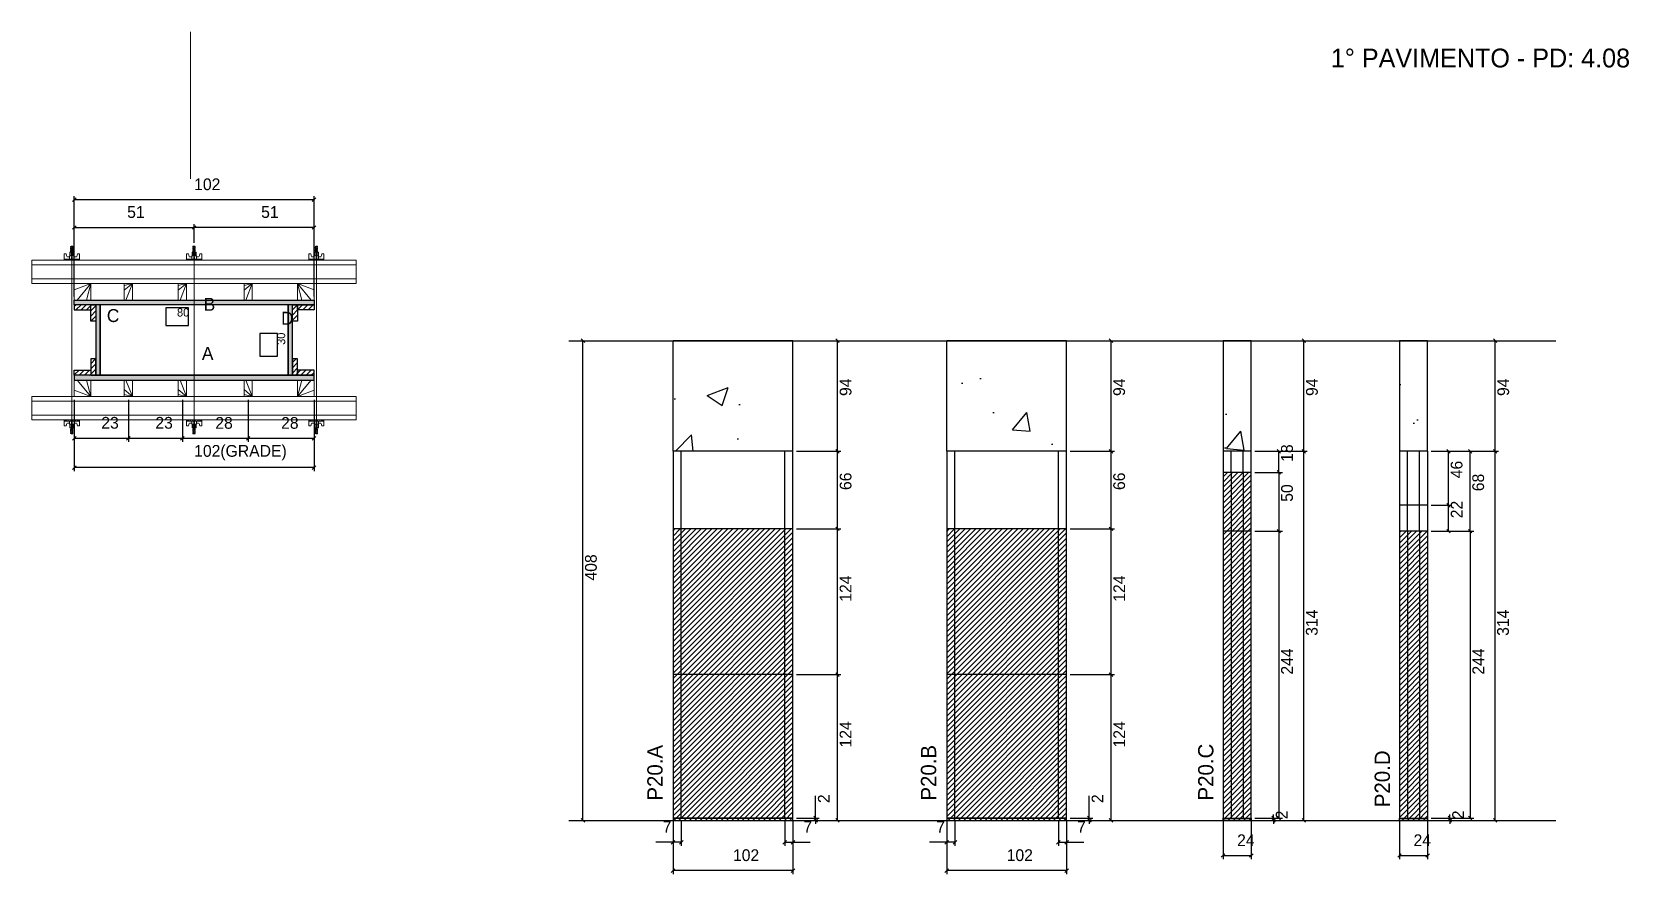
# Model space of a CAD drawing. Header units: metres. Extents: x 7871 to 9230, y 9763 to 10479.
import ezdxf

# ---------------------------------------------------------------- set-up
doc = ezdxf.new("R2010")
doc.units = ezdxf.units.M
for name, color, linetype in [('CHAPA', 7, 'Continuous'), ('COTA', 7, 'Continuous'), ('Hachura', 7, 'Continuous'), ('Madeira', 7, 'Continuous'), ('NOMENCLATURA', 7, 'Continuous'), ('Nível', 7, 'Continuous'), ('Painéis', 7, 'Continuous'), ('Perfil Metálico', 7, 'Continuous'), ('SARR_2.2x7', 7, 'Continuous'), ('SARRAFO', 7, 'Continuous'), ('Texto Seção', 7, 'Continuous'), ('TEXTO_GERAL', 7, 'Continuous')]:
    doc.layers.add(name, color=color, linetype=linetype)

msp = doc.modelspace()

# ---------------------------------------------------------------- hatches: boundary and pattern name
at = {"layer": 'COTA'}
h = msp.add_hatch(dxfattribs=at)
h.set_pattern_fill('AR-CONC')
h.paths.add_polyline_path([(8416.2, 10122.7), (8518.2, 10122.7), (8518.2, 10216.7), (8416.2, 10216.7), (8416.2, 10122.7)])
h = msp.add_hatch(dxfattribs=at)
h.set_pattern_fill('AR-CONC')
h.paths.add_polyline_path([(8649.1, 10122.7), (8751.1, 10122.7), (8751.1, 10216.7), (8649.1, 10216.7), (8649.1, 10122.7)])
h = msp.add_hatch(dxfattribs=at)
h.set_pattern_fill('AR-CONC')
h.paths.add_polyline_path([(8884.2, 10122.7), (8908.2, 10122.7), (8908.2, 10216.7), (8884.2, 10216.7), (8884.2, 10122.7)])
h = msp.add_hatch(dxfattribs=at)
h.set_pattern_fill('AR-CONC')
h.paths.add_polyline_path([(9034.3, 10122.7), (9058.3, 10122.7), (9058.3, 10216.7), (9034.3, 10216.7), (9034.3, 10122.7)])
at = {"layer": 'Hachura'}
h = msp.add_hatch(color=7, dxfattribs=at)
h.dxf.hatch_style = 1
h.paths.add_polyline_path([(7906.7, 10247.3), (7906.7, 10251.3), (8110.7, 10251.3), (8110.7, 10247.3), (7906.7, 10247.3)])
h = msp.add_hatch(color=7, dxfattribs=at)
h.dxf.hatch_style = 1
h.paths.add_polyline_path([(7906.7, 10247.3), (7906.7, 10251.3), (8110.7, 10251.3), (8110.7, 10247.3), (7906.7, 10247.3)])
h = msp.add_hatch(dxfattribs=at)
h.set_pattern_fill('ANSI31')
h.paths.add_polyline_path([(7920.7, 10247.3), (7920.7, 10242.9), (7906.7, 10242.9), (7906.7, 10247.3), (7920.7, 10247.3)])
h = msp.add_hatch(dxfattribs=at)
h.set_pattern_fill('ANSI31')
h.paths.add_polyline_path([(7925.1, 10247.3), (7920.7, 10247.3), (7920.7, 10233.3), (7925.1, 10233.3), (7925.1, 10247.3)])
h = msp.add_hatch(color=7, dxfattribs=at)
h.dxf.hatch_style = 1
h.paths.add_polyline_path([(7928.7, 10247.3), (7925.1, 10247.3), (7925.1, 10187.3), (7928.7, 10187.3), (7928.7, 10247.3)])
h = msp.add_hatch(color=7, dxfattribs=at)
h.dxf.hatch_style = 1
h.paths.add_polyline_path([(7928.7, 10247.3), (7925.1, 10247.3), (7925.1, 10187.3), (7928.7, 10187.3), (7928.7, 10247.3)])
h = msp.add_hatch(color=7, dxfattribs=at)
h.dxf.hatch_style = 1
h.paths.add_polyline_path([(8092.3, 10247.3), (8088.7, 10247.3), (8088.7, 10187.3), (8092.3, 10187.3), (8092.3, 10247.3)])
h = msp.add_hatch(color=7, dxfattribs=at)
h.dxf.hatch_style = 1
h.paths.add_polyline_path([(8092.3, 10247.3), (8088.7, 10247.3), (8088.7, 10187.3), (8092.3, 10187.3), (8092.3, 10247.3)])
h = msp.add_hatch(dxfattribs=at)
h.set_pattern_fill('ANSI31')
h.paths.add_polyline_path([(8096.7, 10247.3), (8092.3, 10247.3), (8092.3, 10233.3), (8096.7, 10233.3), (8096.7, 10247.3)])
h = msp.add_hatch(dxfattribs=at)
h.set_pattern_fill('ANSI31')
h.paths.add_polyline_path([(8096.7, 10247.3), (8096.7, 10242.9), (8110.7, 10242.9), (8110.7, 10247.3), (8096.7, 10247.3)])
h = msp.add_hatch(dxfattribs=at)
h.set_pattern_fill('ANSI31')
h.paths.add_polyline_path([(7925.1, 10187.3), (7920.7, 10187.3), (7920.7, 10201.3), (7925.1, 10201.3), (7925.1, 10187.3)])
h = msp.add_hatch(dxfattribs=at)
h.set_pattern_fill('ANSI31')
h.paths.add_polyline_path([(8096.7, 10187.3), (8092.3, 10187.3), (8092.3, 10201.3), (8096.7, 10201.3), (8096.7, 10187.3)])
h = msp.add_hatch(dxfattribs=at)
h.set_pattern_fill('ANSI31')
h.paths.add_polyline_path([(7920.7, 10187.3), (7920.7, 10191.7), (7906.7, 10191.7), (7906.7, 10187.3), (7920.7, 10187.3)])
h = msp.add_hatch(color=7, dxfattribs=at)
h.dxf.hatch_style = 1
h.paths.add_polyline_path([(7906.7, 10187.3), (7906.7, 10183.3), (8110.7, 10183.3), (8110.7, 10187.3), (7906.7, 10187.3)])
h = msp.add_hatch(color=7, dxfattribs=at)
h.dxf.hatch_style = 1
h.paths.add_polyline_path([(7906.7, 10187.3), (7906.7, 10183.3), (8110.7, 10183.3), (8110.7, 10187.3), (7906.7, 10187.3)])
h = msp.add_hatch(dxfattribs=at)
h.set_pattern_fill('ANSI31')
h.paths.add_polyline_path([(8096.7, 10187.3), (8096.7, 10191.7), (8110.7, 10191.7), (8110.7, 10187.3), (8096.7, 10187.3)])
h = msp.add_hatch(dxfattribs=at)
h.set_pattern_fill('ANSI31')
h.paths.add_polyline_path([(8908.2, 9808.7), (8908.2, 10104.7), (8884.2, 10104.7), (8884.2, 9808.7), (8908.2, 9808.7)])
h = msp.add_hatch(dxfattribs=at)
h.set_pattern_fill('ANSI31')
h.paths.add_polyline_path([(8518.2, 9808.7), (8518.2, 10056.7), (8416.2, 10056.7), (8416.2, 9808.7), (8518.2, 9808.7)])
h = msp.add_hatch(dxfattribs=at)
h.set_pattern_fill('ANSI31')
h.paths.add_polyline_path([(8751.1, 9808.7), (8751.1, 10056.7), (8649.1, 10056.7), (8649.1, 9808.7), (8751.1, 9808.7)])
h = msp.add_hatch(dxfattribs=at)
h.set_pattern_fill('ANSI31')
h.paths.add_polyline_path([(9058.3, 9808.7), (9058.3, 10054.7), (9034.3, 10054.7), (9034.3, 9808.7), (9058.3, 9808.7)])

# ---------------------------------------------------------------- linework, layer by layer
at = {"layer": 'CHAPA', "color": 1, "lineweight": 25}
for points in [[(7906.7, 10247.3), (7906.7, 10251.3), (8110.7, 10251.3), (8110.7, 10247.3)], [(7906.7, 10247.3), (7906.7, 10251.3), (8110.7, 10251.3), (8110.7, 10247.3)], [(7928.7, 10247.3), (7925.1, 10247.3), (7925.1, 10187.3), (7928.7, 10187.3)], [(7928.7, 10247.3), (7925.1, 10247.3), (7925.1, 10187.3), (7928.7, 10187.3)], [(8092.3, 10247.3), (8088.7, 10247.3), (8088.7, 10187.3), (8092.3, 10187.3)], [(8092.3, 10247.3), (8088.7, 10247.3), (8088.7, 10187.3), (8092.3, 10187.3)], [(7906.7, 10187.3), (7906.7, 10183.3), (8110.7, 10183.3), (8110.7, 10187.3)], [(7906.7, 10187.3), (7906.7, 10183.3), (8110.7, 10183.3), (8110.7, 10187.3)]]:
    msp.add_lwpolyline(points, close=True, dxfattribs=at)
at = {"layer": 'COTA', "color": 0, "lineweight": 25}
for p, q in [((7908.2, 10338.2), (7905.2, 10335.2)), ((8109.2, 10335.2), (8112.2, 10338.2)), ((7908.2, 10314.5), (7905.2, 10311.5)), ((8010.2, 10314.5), (8007.2, 10311.5)), ((8007.2, 10311.5), (8010.2, 10314.5)), ((8109.2, 10311.5), (8112.2, 10314.5)), ((8341, 10215.2), (8338, 10218.2)), ((8557.6, 10215.2), (8554.6, 10218.2)), ((8790.4, 10215.2), (8787.4, 10218.2)), ((8954.4, 10215.2), (8951.4, 10218.2)), ((9117.2, 10215.2), (9114.2, 10218.2)), ((7908.2, 10135.2), (7905.2, 10132.2)), ((7951.2, 10132.2), (7954.2, 10135.2)), ((7954.2, 10135.2), (7951.2, 10132.2)), ((7997.2, 10132.2), (8000.2, 10135.2)), ((8000.2, 10135.2), (7997.2, 10132.2)), ((8053.2, 10132.2), (8056.2, 10135.2)), ((8056.2, 10135.2), (8053.2, 10132.2)), ((8109.2, 10132.2), (8112.2, 10135.2)), ((8554.6, 10124.2), (8557.6, 10121.2)), ((8557.6, 10121.2), (8554.6, 10124.2)), ((8787.4, 10124.2), (8790.4, 10121.2)), ((8790.4, 10121.2), (8787.4, 10124.2)), ((8933.2, 10121.2), (8930.2, 10124.2)), ((8951.4, 10124.2), (8954.4, 10121.2)), ((8954.4, 10121.2), (8951.4, 10124.2)), ((9077.5, 10121.2), (9074.5, 10124.2)), ((9096, 10121.2), (9093, 10124.2)), ((9114.2, 10124.2), (9117.2, 10121.2)), ((9117.2, 10121.2), (9114.2, 10124.2)), ((7908.2, 10110.3), (7905.2, 10107.3)), ((8109.2, 10107.3), (8112.2, 10110.3)), ((8933.2, 10103.2), (8930.2, 10106.2)), ((8930.2, 10106.2), (8933.2, 10103.2)), ((9077.5, 10075.2), (9074.5, 10078.2)), ((9074.5, 10078.2), (9077.5, 10075.2)), ((8557.6, 10055.2), (8554.6, 10058.2)), ((8554.6, 10058.2), (8557.6, 10055.2)), ((8790.4, 10055.2), (8787.4, 10058.2)), ((8787.4, 10058.2), (8790.4, 10055.2)), ((8930.2, 10056.2), (8933.2, 10053.2)), ((8933.2, 10053.2), (8930.2, 10056.2)), ((9074.5, 10056.2), (9077.5, 10053.2)), ((9096, 10053.2), (9093, 10056.2)), ((9093, 10056.2), (9096, 10053.2)), ((8557.6, 9931.2), (8554.6, 9934.2)), ((8554.6, 9934.2), (8557.6, 9931.2)), ((8790.4, 9931.2), (8787.4, 9934.2)), ((8787.4, 9934.2), (8790.4, 9931.2)), ((8536, 9812.2), (8539, 9809.2)), ((8768.9, 9812.2), (8771.9, 9809.2)), ((8925.6, 9812.2), (8928.6, 9809.2)), ((8930.2, 9812.2), (8933.2, 9809.2)), ((9075.7, 9812.2), (9078.7, 9809.2)), ((9093, 9812.2), (9096, 9809.2)), ((8338, 9810.2), (8341, 9807.2)), ((8539, 9807.2), (8536, 9810.2)), ((8554.6, 9810.2), (8557.6, 9807.2)), ((8771.9, 9807.2), (8768.9, 9810.2)), ((8787.4, 9810.2), (8790.4, 9807.2)), ((8928.6, 9807.2), (8925.6, 9810.2)), ((8951.4, 9810.2), (8954.4, 9807.2)), ((9078.7, 9807.2), (9075.7, 9810.2)), ((9114.2, 9810.2), (9117.2, 9807.2)), ((8417.7, 9791.6), (8414.7, 9788.6)), ((8421.7, 9788.6), (8424.7, 9791.6)), ((8512.7, 9791.6), (8509.7, 9788.6)), ((8516.7, 9788.6), (8519.7, 9791.6)), ((8650.6, 9791.6), (8647.6, 9788.6)), ((8654.6, 9788.6), (8657.6, 9791.6)), ((8745.6, 9791.6), (8742.6, 9788.6)), ((8749.6, 9788.6), (8752.6, 9791.6)), ((8885.7, 9780.3), (8882.7, 9777.3)), ((8906.7, 9777.3), (8909.7, 9780.3)), ((9035.8, 9780.3), (9032.8, 9777.3)), ((9056.8, 9777.3), (9059.8, 9780.3)), ((8417.7, 9767.5), (8414.7, 9764.5)), ((8516.7, 9764.5), (8519.7, 9767.5)), ((8650.6, 9767.5), (8647.6, 9764.5)), ((8749.6, 9764.5), (8752.6, 9767.5))]:
    msp.add_line(p, q, dxfattribs=at)
at = {"layer": 'COTA', "color": 241, "lineweight": 25}
for p, q in [((7906.7, 10254.3), (7906.7, 10339.7)), ((8110.7, 10336.7), (7906.7, 10336.7)), ((8110.7, 10254.3), (8110.7, 10339.7)), ((7906.7, 10288.3), (7906.7, 10316)), ((8008.7, 10300.1), (8008.7, 10316)), ((8008.7, 10300.1), (8008.7, 10316)), ((8110.7, 10288.3), (8110.7, 10316)), ((7906.7, 10313), (8008.7, 10313)), ((8110.7, 10313), (8008.7, 10313)), ((8518.2, 10216.7), (8416.2, 10216.7)), ((8416.2, 10122.7), (8416.2, 10216.7)), ((8518.2, 10122.7), (8518.2, 10216.7)), ((8751.1, 10216.7), (8649.1, 10216.7)), ((8649.1, 10122.7), (8649.1, 10216.7)), ((8751.1, 10122.7), (8751.1, 10216.7)), ((7906.7, 10166.3), (7906.7, 10105.8)), ((7906.7, 10166.3), (7906.7, 10130.7)), ((7952.7, 10166.3), (7952.7, 10130.7)), ((7952.7, 10166.3), (7952.7, 10130.7)), ((7998.7, 10166.3), (7998.7, 10130.7)), ((7998.7, 10166.3), (7998.7, 10130.7)), ((8054.7, 10166.3), (8054.7, 10130.7)), ((8054.7, 10166.3), (8054.7, 10130.7)), ((8110.7, 10166.3), (8110.7, 10105.8)), ((8110.7, 10166.3), (8110.7, 10130.7)), ((7906.7, 10133.7), (7952.7, 10133.7)), ((7952.7, 10133.7), (7998.7, 10133.7)), ((7998.7, 10133.7), (8054.7, 10133.7)), ((8054.7, 10133.7), (8110.7, 10133.7)), ((8110.7, 10108.8), (7906.7, 10108.8))]:
    msp.add_line(p, q, dxfattribs=at)
at = {"layer": 'COTA', "color": 180, "lineweight": 25}
for p, q in [((8003.8, 10244.8), (7984.5, 10244.8)), ((7984.5, 10244.8), (7984.5, 10229.8)), ((8003.8, 10229.8), (8003.8, 10244.8)), ((7984.5, 10229.8), (8003.8, 10229.8)), ((8079.7, 10222.8), (8064.7, 10222.8)), ((8064.7, 10222.8), (8064.7, 10203.5)), ((8079.7, 10203.5), (8079.7, 10222.8)), ((8064.7, 10203.5), (8079.7, 10203.5))]:
    msp.add_line(p, q, dxfattribs=at)
at = {"layer": 'COTA', "color": 4, "lineweight": 25}
for p, q in [((8330.6, 10216.7), (8342.5, 10216.7)), ((8339.5, 9808.7), (8339.5, 10216.7)), ((8521.2, 10216.7), (8559.1, 10216.7)), ((8556.1, 10122.7), (8556.1, 10216.7)), ((8754.1, 10216.7), (8791.9, 10216.7)), ((8788.9, 10122.7), (8788.9, 10216.7)), ((8911.2, 10216.7), (8955.9, 10216.7)), ((8952.9, 10122.7), (8952.9, 10216.7)), ((9061.3, 10216.7), (9118.7, 10216.7)), ((9115.7, 10122.7), (9115.7, 10216.7)), ((8521.2, 10122.7), (8559.1, 10122.7)), ((8521.2, 10122.7), (8559.1, 10122.7)), ((8556.1, 10056.7), (8556.1, 10122.7)), ((8754.1, 10122.7), (8791.9, 10122.7)), ((8754.1, 10122.7), (8791.9, 10122.7)), ((8788.9, 10056.7), (8788.9, 10122.7)), ((8911.2, 10122.7), (8955.9, 10122.7)), ((8911.2, 10122.7), (8955.9, 10122.7)), ((8911.2, 10122.7), (8934.7, 10122.7)), ((8931.7, 10104.7), (8931.7, 10122.7)), ((8952.9, 9808.7), (8952.9, 10122.7)), ((9061.3, 10122.7), (9118.7, 10122.7)), ((9061.3, 10122.7), (9118.7, 10122.7)), ((9061.3, 10122.7), (9097.5, 10122.7)), ((9061.3, 10122.7), (9079, 10122.7)), ((9076, 10076.7), (9076, 10122.7)), ((9094.5, 10054.7), (9094.5, 10122.7)), ((9115.7, 9808.7), (9115.7, 10122.7)), ((8911.2, 10104.7), (8934.7, 10104.7)), ((8911.2, 10104.7), (8934.7, 10104.7)), ((8931.7, 10104.7), (8931.7, 10054.7)), ((9061.3, 10076.7), (9079, 10076.7)), ((9061.3, 10076.7), (9079, 10076.7)), ((9076, 10054.7), (9076, 10076.7)), ((8521.2, 10056.7), (8559.1, 10056.7)), ((8521.2, 10056.7), (8559.1, 10056.7)), ((8556.1, 9932.7), (8556.1, 10056.7)), ((8754.1, 10056.7), (8791.9, 10056.7)), ((8754.1, 10056.7), (8791.9, 10056.7)), ((8788.9, 9932.7), (8788.9, 10056.7)), ((8911.2, 10054.7), (8934.7, 10054.7)), ((8911.2, 10054.7), (8934.7, 10054.7)), ((8931.7, 10054.7), (8931.7, 9810.7)), ((9061.3, 10054.7), (9097.5, 10054.7)), ((9061.3, 10054.7), (9097.5, 10054.7)), ((9061.3, 10054.7), (9079, 10054.7)), ((9094.5, 10054.7), (9094.5, 9810.7)), ((8521.2, 9932.7), (8559.1, 9932.7)), ((8521.2, 9932.7), (8559.1, 9932.7)), ((8556.1, 9808.7), (8556.1, 9932.7)), ((8754.1, 9932.7), (8791.9, 9932.7)), ((8754.1, 9932.7), (8791.9, 9932.7)), ((8788.9, 9808.7), (8788.9, 9932.7)), ((8537.5, 9810.7), (8537.5, 9829.5)), ((8770.4, 9810.7), (8770.4, 9829.5)), ((8927.1, 9810.7), (8927.1, 9813.7)), ((9077.2, 9810.7), (9077.2, 9813.7)), ((8330.6, 9808.7), (8342.5, 9808.7)), ((8416.2, 9807.7), (8416.2, 9763)), ((8416.2, 9805.7), (8416.2, 9787.1)), ((8423.2, 9807.7), (8423.2, 9787.1)), ((8511.2, 9807.7), (8511.2, 9787.1)), ((8518.2, 9807.7), (8518.2, 9763)), ((8518.2, 9805.7), (8518.2, 9787.1)), ((8521.2, 9810.7), (8540.5, 9810.7)), ((8521.2, 9808.7), (8540.5, 9808.7)), ((8521.2, 9808.7), (8559.1, 9808.7)), ((8537.5, 9808.7), (8537.5, 9810.7)), ((8537.5, 9808.7), (8537.5, 9805.7)), ((8649.1, 9807.7), (8649.1, 9763)), ((8649.1, 9805.7), (8649.1, 9787.1)), ((8656.1, 9807.7), (8656.1, 9787.1)), ((8744.1, 9807.7), (8744.1, 9787.1)), ((8751.1, 9807.7), (8751.1, 9763)), ((8751.1, 9805.7), (8751.1, 9787.1)), ((8754.1, 9810.7), (8773.4, 9810.7)), ((8754.1, 9808.7), (8773.4, 9808.7)), ((8754.1, 9808.7), (8791.9, 9808.7)), ((8770.4, 9808.7), (8770.4, 9810.7)), ((8770.4, 9808.7), (8770.4, 9805.7)), ((8884.2, 9807.7), (8884.2, 9775.8)), ((8908.2, 9807.7), (8908.2, 9775.8)), ((8911.2, 9810.7), (8930.1, 9810.7)), ((8911.2, 9810.7), (8934.7, 9810.7)), ((8911.2, 9808.7), (8930.1, 9808.7)), ((8911.2, 9808.7), (8955.9, 9808.7)), ((8927.1, 9808.7), (8927.1, 9810.7)), ((8927.1, 9808.7), (8927.1, 9805.7)), ((9034.3, 9807.7), (9034.3, 9775.8)), ((9058.3, 9807.7), (9058.3, 9775.8)), ((9061.3, 9810.7), (9080.2, 9810.7)), ((9061.3, 9810.7), (9097.5, 9810.7)), ((9061.3, 9808.7), (9080.2, 9808.7)), ((9061.3, 9808.7), (9118.7, 9808.7)), ((9077.2, 9808.7), (9077.2, 9810.7)), ((9077.2, 9808.7), (9077.2, 9805.7)), ((8416.2, 9790.1), (8401.5, 9790.1)), ((8423.2, 9790.1), (8416.2, 9790.1)), ((8511.2, 9790.1), (8518.2, 9790.1)), ((8518.2, 9790.1), (8533, 9790.1)), ((8649.1, 9790.1), (8634.4, 9790.1)), ((8656.1, 9790.1), (8649.1, 9790.1)), ((8744.1, 9790.1), (8751.1, 9790.1)), ((8751.1, 9790.1), (8765.8, 9790.1)), ((8884.2, 9778.8), (8908.2, 9778.8)), ((9034.3, 9778.8), (9058.3, 9778.8)), ((8518.2, 9766), (8416.2, 9766)), ((8751.1, 9766), (8649.1, 9766))]:
    msp.add_line(p, q, dxfattribs=at)
at = {"layer": 'COTA', "color": 241, "lineweight": 25}
for points in [[(8908.2, 10122.7), (8908.2, 10216.7), (8884.2, 10216.7), (8884.2, 10122.7)], [(9058.3, 10122.7), (9058.3, 10216.7), (9034.3, 10216.7), (9034.3, 10122.7)]]:
    msp.add_lwpolyline(points, dxfattribs=at)
at = {"layer": 'Hachura', "color": 0, "lineweight": 9}
for p, q in [((7898.2, 10285.3), (7898.2, 10290.5)), ((7898.2, 10290.5), (7899.9, 10290.5)), ((7899.9, 10290.5), (7900.5, 10288.3)), ((7900.8, 10288), (7902.7, 10288)), ((7902.7, 10288.8), (7906.6, 10288.8)), ((7902.7, 10286.2), (7902.7, 10288.8)), ((7906.3, 10292), (7903, 10292)), ((7906.3, 10292), (7903, 10292)), ((7903, 10292), (7903, 10288.8)), ((7905.7, 10295.1), (7903.5, 10296.1)), ((7905.7, 10293.9), (7903.5, 10295)), ((7905.7, 10292.8), (7903.5, 10293.8)), ((7904.8, 10292), (7903.5, 10292.7)), ((7903.6, 10296.8), (7904, 10297.1)), ((7903.6, 10296.5), (7903.6, 10296.8)), ((7905.6, 10296.8), (7903.6, 10296.8)), ((7903.6, 10296.5), (7905.6, 10295.5)), ((7903.6, 10296.5), (7905.6, 10295.5)), ((7903.6, 10296.4), (7905.7, 10295.3)), ((7903.6, 10295.3), (7903.6, 10296)), ((7905.6, 10295), (7903.6, 10296)), ((7903.6, 10295.3), (7905.6, 10294.4)), ((7903.6, 10295.2), (7905.7, 10294.1)), ((7903.6, 10294.2), (7903.6, 10294.8)), ((7905.6, 10293.8), (7903.6, 10294.8)), ((7903.6, 10294.6), (7903.6, 10294.8)), ((7903.6, 10294.2), (7905.6, 10293.2)), ((7903.6, 10294.1), (7905.7, 10293)), ((7903.6, 10293), (7903.6, 10293.6)), ((7905.6, 10292.7), (7903.6, 10293.6)), ((7903.6, 10293), (7905.6, 10292)), ((7904.5, 10292), (7903.6, 10292.5)), ((7903.6, 10292), (7903.6, 10292.5)), ((7904, 10297.1), (7905.2, 10297.1)), ((7904, 10292), (7904, 10288.8)), ((7905.6, 10296.2), (7904.3, 10296.8)), ((7904.4, 10286.2), (7904.4, 10288.2)), ((7905.7, 10296.2), (7904.5, 10296.8)), ((7904.9, 10288.2), (7904.9, 10286.2)), ((7905.1, 10296.8), (7905.7, 10296.5)), ((7905.6, 10296.8), (7905.2, 10297.1)), ((7905.3, 10296.8), (7905.6, 10296.7)), ((7905.6, 10296.2), (7905.6, 10295.5)), ((7905.6, 10294.4), (7905.6, 10295)), ((7905.6, 10293.6), (7905.6, 10293.8)), ((7905.6, 10293.6), (7905.6, 10293.2)), ((7905.6, 10292.7), (7905.6, 10292)), ((7905.6, 10292), (7905.6, 10288.8)), ((7906.3, 10288.8), (7906.3, 10292)), ((7906.6, 10288.8), (7906.3, 10288.8)), ((7906.6, 10288.8), (7906.3, 10288.8)), ((7906.6, 10288.8), (7906.6, 10286.2)), ((7908.5, 10288), (7906.6, 10288)), ((7909.4, 10290.5), (7908.9, 10288.3)), ((7911.1, 10290.5), (7909.4, 10290.5)), ((7911.1, 10286.2), (7911.1, 10290.5)), ((8002.2, 10285.3), (8002.2, 10290.5)), ((8002.2, 10290.5), (8003.9, 10290.5)), ((8003.9, 10290.5), (8004.5, 10288.3)), ((8004.8, 10288), (8006.7, 10288)), ((8006.7, 10288.8), (8010.6, 10288.8)), ((8006.7, 10286.2), (8006.7, 10288.8)), ((8010.3, 10292), (8007, 10292)), ((8010.3, 10292), (8007, 10292)), ((8007, 10292), (8007, 10288.8)), ((8009.7, 10295.1), (8007.5, 10296.1)), ((8009.7, 10293.9), (8007.5, 10295)), ((8009.7, 10292.8), (8007.5, 10293.8)), ((8008.8, 10292), (8007.5, 10292.7)), ((8007.6, 10296.8), (8008, 10297.1)), ((8007.6, 10296.5), (8007.6, 10296.8)), ((8009.6, 10296.8), (8007.6, 10296.8)), ((8007.6, 10296.5), (8009.6, 10295.5)), ((8007.6, 10296.5), (8009.6, 10295.5)), ((8007.6, 10296.4), (8009.7, 10295.3)), ((8007.6, 10295.3), (8007.6, 10296)), ((8009.6, 10295), (8007.6, 10296)), ((8007.6, 10295.3), (8009.6, 10294.4)), ((8007.6, 10295.2), (8009.7, 10294.1)), ((8007.6, 10294.2), (8007.6, 10294.8)), ((8009.6, 10293.8), (8007.6, 10294.8)), ((8007.6, 10294.6), (8007.6, 10294.8)), ((8007.6, 10294.2), (8009.6, 10293.2)), ((8007.6, 10294.1), (8009.7, 10293)), ((8007.6, 10293), (8007.6, 10293.6)), ((8009.6, 10292.7), (8007.6, 10293.6)), ((8007.6, 10293), (8009.6, 10292)), ((8008.5, 10292), (8007.6, 10292.5)), ((8007.6, 10292), (8007.6, 10292.5)), ((8008, 10297.1), (8009.2, 10297.1)), ((8008, 10292), (8008, 10288.8)), ((8009.6, 10296.2), (8008.3, 10296.8)), ((8008.4, 10286.2), (8008.4, 10288.2)), ((8009.7, 10296.2), (8008.5, 10296.8)), ((8008.9, 10288.2), (8008.9, 10286.2)), ((8009.1, 10296.8), (8009.7, 10296.5)), ((8009.6, 10296.8), (8009.2, 10297.1)), ((8009.3, 10296.8), (8009.6, 10296.7)), ((8009.6, 10296.2), (8009.6, 10295.5)), ((8009.6, 10294.4), (8009.6, 10295)), ((8009.6, 10293.6), (8009.6, 10293.8)), ((8009.6, 10293.6), (8009.6, 10293.2)), ((8009.6, 10292.7), (8009.6, 10292)), ((8009.6, 10292), (8009.6, 10288.8)), ((8010.3, 10288.8), (8010.3, 10292)), ((8010.6, 10288.8), (8010.3, 10288.8)), ((8010.6, 10288.8), (8010.3, 10288.8)), ((8010.6, 10288.8), (8010.6, 10286.2)), ((8012.5, 10288), (8010.6, 10288)), ((8013.4, 10290.5), (8012.9, 10288.3)), ((8015.1, 10290.5), (8013.4, 10290.5)), ((8015.1, 10286.2), (8015.1, 10290.5)), ((8106.2, 10286.2), (8106.2, 10290.5)), ((8106.2, 10290.5), (8107.9, 10290.5)), ((8107.9, 10290.5), (8108.5, 10288.3)), ((8108.8, 10288), (8110.7, 10288)), ((8114.6, 10288.8), (8110.7, 10288.8)), ((8110.7, 10288.8), (8110.7, 10286.2)), ((8110.7, 10288.8), (8111, 10288.8)), ((8110.7, 10288.8), (8111, 10288.8)), ((8111, 10292), (8114.4, 10292)), ((8111, 10292), (8114.4, 10292)), ((8111, 10288.8), (8111, 10292)), ((8112.3, 10296.8), (8111.6, 10296.5)), ((8113.8, 10296.4), (8111.6, 10295.3)), ((8113.8, 10295.2), (8111.6, 10294.1)), ((8113.8, 10294.1), (8111.6, 10293)), ((8111.7, 10296.2), (8112.8, 10296.8)), ((8111.7, 10295.1), (8113.8, 10296.1)), ((8111.7, 10293.9), (8113.8, 10295)), ((8111.7, 10292.8), (8113.8, 10293.8)), ((8111.8, 10296.8), (8112.1, 10297.1)), ((8112, 10296.8), (8111.8, 10296.7)), ((8111.8, 10296.2), (8113.1, 10296.8)), ((8111.8, 10296.8), (8113.7, 10296.8)), ((8113.7, 10296.5), (8111.8, 10295.5)), ((8113.7, 10296.5), (8111.8, 10295.5)), ((8111.8, 10296.2), (8111.8, 10295.5)), ((8111.8, 10295), (8113.7, 10296)), ((8113.7, 10295.3), (8111.8, 10294.4)), ((8111.8, 10294.4), (8111.8, 10295)), ((8111.8, 10293.8), (8113.7, 10294.8)), ((8113.7, 10294.2), (8111.8, 10293.2)), ((8111.8, 10293.6), (8111.8, 10293.8)), ((8111.8, 10293.6), (8111.8, 10293.2)), ((8111.8, 10292.7), (8113.7, 10293.6)), ((8113.7, 10293), (8111.8, 10292)), ((8111.8, 10292.7), (8111.8, 10292)), ((8111.8, 10292), (8111.8, 10288.8)), ((8113.4, 10297.1), (8112.1, 10297.1)), ((8112.5, 10292), (8113.8, 10292.7)), ((8112.5, 10288.2), (8112.5, 10286.2)), ((8112.8, 10292), (8113.7, 10292.5)), ((8113, 10286.2), (8113, 10288.2)), ((8113.3, 10292), (8113.3, 10288.8)), ((8113.7, 10296.8), (8113.4, 10297.1)), ((8113.7, 10296.5), (8113.7, 10296.8)), ((8113.7, 10295.3), (8113.7, 10296)), ((8113.7, 10294.2), (8113.7, 10294.8)), ((8113.7, 10294.6), (8113.7, 10294.8)), ((8113.7, 10293), (8113.7, 10293.6)), ((8113.7, 10292), (8113.7, 10292.5)), ((8114.4, 10292), (8114.4, 10288.8)), ((8114.6, 10286.2), (8114.6, 10288.8)), ((8116.6, 10288), (8114.6, 10288)), ((8117.4, 10290.5), (8116.9, 10288.3)), ((8119.1, 10290.5), (8117.4, 10290.5)), ((8119.1, 10285.3), (8119.1, 10290.5)), ((7898.2, 10286.2), (7911.1, 10286.2)), ((7898.2, 10286.2), (7903.4, 10286.2)), ((7911.1, 10285.3), (7898.2, 10285.3)), ((7898.4, 10286.2), (7898.4, 10285.3)), ((7898.6, 10286.2), (7898.6, 10285.3)), ((7898.9, 10286.2), (7898.9, 10285.3)), ((7899.4, 10286.2), (7899.4, 10285.3)), ((7900.2, 10286.2), (7900.2, 10285.3)), ((7901.6, 10286.2), (7901.6, 10285.3)), ((7910.2, 10285.3), (7902.4, 10285.3)), ((7904.7, 10286.2), (7902.7, 10286.2)), ((7903.4, 10286.2), (7904, 10286.2)), ((7903.7, 10285.9), (7903.7, 10286.1)), ((7903.7, 10285.5), (7903.7, 10285.9)), ((7904.7, 10286.2), (7904.7, 10285.3)), ((7905.6, 10286.1), (7905.6, 10285.7)), ((7907.7, 10286.2), (7907.7, 10285.3)), ((7909.1, 10286.2), (7909.1, 10285.3)), ((7910, 10286.2), (7910, 10285.3)), ((7910.4, 10286.2), (7910.4, 10285.3)), ((7910.8, 10286.2), (7910.8, 10285.3)), ((7911, 10286.2), (7911, 10285.3)), ((7911.1, 10286.2), (7911.1, 10285.3)), ((8002.2, 10286.2), (8015.1, 10286.2)), ((8002.2, 10286.2), (8007.4, 10286.2)), ((8015.1, 10285.3), (8002.2, 10285.3)), ((8002.4, 10286.2), (8002.4, 10285.3)), ((8002.6, 10286.2), (8002.6, 10285.3)), ((8002.9, 10286.2), (8002.9, 10285.3)), ((8003.4, 10286.2), (8003.4, 10285.3)), ((8004.2, 10286.2), (8004.2, 10285.3)), ((8005.6, 10286.2), (8005.6, 10285.3)), ((8014.2, 10285.3), (8006.4, 10285.3)), ((8008.7, 10286.2), (8006.7, 10286.2)), ((8007.4, 10286.2), (8008, 10286.2)), ((8007.7, 10285.9), (8007.7, 10286.1)), ((8007.7, 10285.5), (8007.7, 10285.9)), ((8008.7, 10286.2), (8008.7, 10285.3)), ((8009.6, 10286.1), (8009.6, 10285.7)), ((8011.7, 10286.2), (8011.7, 10285.3)), ((8013.1, 10286.2), (8013.1, 10285.3)), ((8014, 10286.2), (8014, 10285.3)), ((8014.4, 10286.2), (8014.4, 10285.3)), ((8014.8, 10286.2), (8014.8, 10285.3)), ((8015, 10286.2), (8015, 10285.3)), ((8015.1, 10286.2), (8015.1, 10285.3)), ((8119.1, 10286.2), (8106.2, 10286.2)), ((8106.2, 10286.2), (8106.2, 10285.3)), ((8106.2, 10285.3), (8119.1, 10285.3)), ((8106.4, 10286.2), (8106.4, 10285.3)), ((8106.6, 10286.2), (8106.6, 10285.3)), ((8106.9, 10286.2), (8106.9, 10285.3)), ((8107.2, 10285.3), (8115, 10285.3)), ((8107.4, 10286.2), (8107.4, 10285.3)), ((8108.2, 10286.2), (8108.2, 10285.3)), ((8109.6, 10286.2), (8109.6, 10285.3)), ((8111.7, 10286.1), (8111.7, 10285.7)), ((8112.7, 10286.2), (8114.6, 10286.2)), ((8112.7, 10286.2), (8112.7, 10285.3)), ((8114, 10286.2), (8113.3, 10286.2)), ((8113.6, 10285.9), (8113.6, 10286.1)), ((8113.6, 10285.5), (8113.6, 10285.9)), ((8119.1, 10286.2), (8114, 10286.2)), ((8115.7, 10286.2), (8115.7, 10285.3)), ((8117.1, 10286.2), (8117.1, 10285.3)), ((8118, 10286.2), (8118, 10285.3)), ((8118.4, 10286.2), (8118.4, 10285.3)), ((8118.8, 10286.2), (8118.8, 10285.3)), ((8119, 10286.2), (8119, 10285.3)), ((7911.1, 10149.3), (7898.2, 10149.3)), ((7898.2, 10149.3), (7898.2, 10144.2)), ((7898.2, 10148.4), (7911.1, 10148.4)), ((7898.2, 10148.4), (7903.4, 10148.4)), ((7898.2, 10144.2), (7899.9, 10144.2)), ((7898.4, 10148.4), (7898.4, 10149.3)), ((7898.6, 10148.4), (7898.6, 10149.3)), ((7898.9, 10148.4), (7898.9, 10149.3)), ((7899.4, 10148.4), (7899.4, 10149.3)), ((7899.9, 10144.2), (7900.5, 10146.4)), ((7900.2, 10148.4), (7900.2, 10149.3)), ((7900.8, 10146.6), (7902.7, 10146.6)), ((7901.6, 10148.4), (7901.6, 10149.3)), ((7910.2, 10149.3), (7902.4, 10149.3)), ((7904.7, 10148.4), (7902.7, 10148.4)), ((7902.7, 10148.4), (7902.7, 10145.8)), ((7902.7, 10145.8), (7906.6, 10145.8)), ((7903, 10142.6), (7903, 10145.8)), ((7906.3, 10142.7), (7903, 10142.7)), ((7906.3, 10142.6), (7903, 10142.6)), ((7903.4, 10148.4), (7904, 10148.4)), ((7904.8, 10142.6), (7903.5, 10142)), ((7905.7, 10141.9), (7903.5, 10140.8)), ((7905.7, 10140.7), (7903.5, 10139.7)), ((7905.7, 10139.6), (7903.5, 10138.5)), ((7903.6, 10141.6), (7905.6, 10142.6)), ((7904.5, 10142.6), (7903.6, 10142.2)), ((7903.6, 10142.6), (7903.6, 10142.2)), ((7905.6, 10142), (7903.6, 10141)), ((7903.6, 10140.6), (7905.7, 10141.7)), ((7903.6, 10141.6), (7903.6, 10141)), ((7903.6, 10140.5), (7905.6, 10141.5)), ((7905.6, 10140.8), (7903.6, 10139.8)), ((7903.6, 10140.5), (7903.6, 10139.8)), ((7903.6, 10139.4), (7905.7, 10140.5)), ((7903.6, 10139.3), (7905.6, 10140.3)), ((7903.6, 10140.1), (7903.6, 10139.8)), ((7905.6, 10139.6), (7903.6, 10138.7)), ((7903.6, 10139.3), (7903.6, 10138.7)), ((7903.6, 10138.3), (7905.7, 10139.3)), ((7903.6, 10138.2), (7905.6, 10139.1)), ((7903.6, 10138.2), (7905.6, 10139.1)), ((7903.7, 10149.2), (7903.7, 10148.7)), ((7903.7, 10148.7), (7903.7, 10148.5)), ((7904, 10142.6), (7904, 10145.8)), ((7905.6, 10138.5), (7904.3, 10137.8)), ((7904.4, 10148.4), (7904.4, 10146.4)), ((7905.7, 10138.4), (7904.5, 10137.8)), ((7904.7, 10148.4), (7904.7, 10149.3)), ((7904.9, 10146.4), (7904.9, 10148.4)), ((7905.6, 10148.5), (7905.6, 10149)), ((7905.6, 10142.6), (7905.6, 10145.8)), ((7905.6, 10142), (7905.6, 10142.6)), ((7905.6, 10141), (7905.6, 10141.5)), ((7905.6, 10141), (7905.6, 10140.8)), ((7905.6, 10140.3), (7905.6, 10139.6)), ((7905.6, 10138.5), (7905.6, 10139.1)), ((7906.3, 10145.8), (7906.3, 10142.6)), ((7906.6, 10145.8), (7906.3, 10145.8)), ((7906.6, 10145.8), (7906.3, 10145.8)), ((7906.6, 10145.8), (7906.6, 10148.4)), ((7908.5, 10146.6), (7906.6, 10146.6)), ((7907.7, 10148.4), (7907.7, 10149.3)), ((7909.4, 10144.2), (7908.9, 10146.4)), ((7909.1, 10148.4), (7909.1, 10149.3)), ((7911.1, 10144.2), (7909.4, 10144.2)), ((7910, 10148.4), (7910, 10149.3)), ((7910.4, 10148.4), (7910.4, 10149.3)), ((7910.8, 10148.4), (7910.8, 10149.3)), ((7911, 10148.4), (7911, 10149.3)), ((7911.1, 10148.4), (7911.1, 10149.3)), ((7911.1, 10148.4), (7911.1, 10144.2)), ((8015.1, 10149.3), (8002.2, 10149.3)), ((8002.2, 10149.3), (8002.2, 10144.2)), ((8002.2, 10148.4), (8015.1, 10148.4)), ((8002.2, 10148.4), (8007.4, 10148.4)), ((8002.2, 10144.2), (8003.9, 10144.2)), ((8002.4, 10148.4), (8002.4, 10149.3)), ((8002.6, 10148.4), (8002.6, 10149.3)), ((8002.9, 10148.4), (8002.9, 10149.3)), ((8003.4, 10148.4), (8003.4, 10149.3)), ((8003.9, 10144.2), (8004.5, 10146.4)), ((8004.2, 10148.4), (8004.2, 10149.3)), ((8004.8, 10146.6), (8006.7, 10146.6)), ((8005.6, 10148.4), (8005.6, 10149.3)), ((8014.2, 10149.3), (8006.4, 10149.3)), ((8008.7, 10148.4), (8006.7, 10148.4)), ((8006.7, 10148.4), (8006.7, 10145.8)), ((8006.7, 10145.8), (8010.6, 10145.8)), ((8007, 10142.6), (8007, 10145.8)), ((8010.3, 10142.7), (8007, 10142.7)), ((8010.3, 10142.6), (8007, 10142.6)), ((8007.4, 10148.4), (8008, 10148.4)), ((8008.8, 10142.6), (8007.5, 10142)), ((8009.7, 10141.9), (8007.5, 10140.8)), ((8009.7, 10140.7), (8007.5, 10139.7)), ((8009.7, 10139.6), (8007.5, 10138.5)), ((8007.6, 10141.6), (8009.6, 10142.6)), ((8008.5, 10142.6), (8007.6, 10142.2)), ((8007.6, 10142.6), (8007.6, 10142.2)), ((8009.6, 10142), (8007.6, 10141)), ((8007.6, 10140.6), (8009.7, 10141.7)), ((8007.6, 10141.6), (8007.6, 10141)), ((8007.6, 10140.5), (8009.6, 10141.5)), ((8009.6, 10140.8), (8007.6, 10139.8)), ((8007.6, 10140.5), (8007.6, 10139.8)), ((8007.6, 10139.4), (8009.7, 10140.5)), ((8007.6, 10139.3), (8009.6, 10140.3)), ((8007.6, 10140.1), (8007.6, 10139.8)), ((8009.6, 10139.6), (8007.6, 10138.7)), ((8007.6, 10139.3), (8007.6, 10138.7)), ((8007.6, 10138.3), (8009.7, 10139.3)), ((8007.6, 10138.2), (8009.6, 10139.1)), ((8007.6, 10138.2), (8009.6, 10139.1)), ((8007.7, 10149.2), (8007.7, 10148.7)), ((8007.7, 10148.7), (8007.7, 10148.5)), ((8008, 10142.6), (8008, 10145.8)), ((8009.6, 10138.5), (8008.3, 10137.8)), ((8008.4, 10148.4), (8008.4, 10146.4)), ((8009.7, 10138.4), (8008.5, 10137.8)), ((8008.7, 10148.4), (8008.7, 10149.3)), ((8008.9, 10146.4), (8008.9, 10148.4)), ((8009.6, 10148.5), (8009.6, 10149)), ((8009.6, 10142.6), (8009.6, 10145.8)), ((8009.6, 10142), (8009.6, 10142.6)), ((8009.6, 10141), (8009.6, 10141.5)), ((8009.6, 10141), (8009.6, 10140.8)), ((8009.6, 10140.3), (8009.6, 10139.6)), ((8009.6, 10138.5), (8009.6, 10139.1)), ((8010.3, 10145.8), (8010.3, 10142.6)), ((8010.6, 10145.8), (8010.3, 10145.8)), ((8010.6, 10145.8), (8010.3, 10145.8)), ((8010.6, 10145.8), (8010.6, 10148.4)), ((8012.5, 10146.6), (8010.6, 10146.6)), ((8011.7, 10148.4), (8011.7, 10149.3)), ((8013.4, 10144.2), (8012.9, 10146.4)), ((8013.1, 10148.4), (8013.1, 10149.3)), ((8015.1, 10144.2), (8013.4, 10144.2)), ((8014, 10148.4), (8014, 10149.3)), ((8014.4, 10148.4), (8014.4, 10149.3)), ((8014.8, 10148.4), (8014.8, 10149.3)), ((8015, 10148.4), (8015, 10149.3)), ((8015.1, 10148.4), (8015.1, 10149.3)), ((8015.1, 10148.4), (8015.1, 10144.2)), ((8106.2, 10149.3), (8119.1, 10149.3)), ((8106.2, 10148.4), (8106.2, 10149.3)), ((8119.1, 10148.4), (8106.2, 10148.4)), ((8106.2, 10148.4), (8106.2, 10144.2)), ((8106.2, 10144.2), (8107.9, 10144.2)), ((8106.4, 10148.4), (8106.4, 10149.3)), ((8106.6, 10148.4), (8106.6, 10149.3)), ((8106.9, 10148.4), (8106.9, 10149.3)), ((8107.2, 10149.3), (8115, 10149.3)), ((8107.4, 10148.4), (8107.4, 10149.3)), ((8107.9, 10144.2), (8108.5, 10146.4)), ((8108.2, 10148.4), (8108.2, 10149.3)), ((8108.8, 10146.6), (8110.7, 10146.6)), ((8109.6, 10148.4), (8109.6, 10149.3)), ((8110.7, 10145.8), (8110.7, 10148.4)), ((8114.6, 10145.8), (8110.7, 10145.8)), ((8110.7, 10145.8), (8111, 10145.8)), ((8110.7, 10145.8), (8111, 10145.8)), ((8111, 10145.8), (8111, 10142.6)), ((8111, 10142.7), (8114.4, 10142.7)), ((8111, 10142.6), (8114.4, 10142.6)), ((8113.8, 10140.6), (8111.6, 10141.7)), ((8113.8, 10139.4), (8111.6, 10140.5)), ((8113.8, 10138.3), (8111.6, 10139.3)), ((8111.7, 10148.5), (8111.7, 10149)), ((8111.7, 10141.9), (8113.8, 10140.8)), ((8111.7, 10140.7), (8113.8, 10139.7)), ((8111.7, 10139.6), (8113.8, 10138.5)), ((8111.7, 10138.4), (8112.8, 10137.8)), ((8111.8, 10142.6), (8111.8, 10145.8)), ((8111.8, 10142), (8111.8, 10142.6)), ((8113.7, 10141.6), (8111.8, 10142.6)), ((8111.8, 10142), (8113.7, 10141)), ((8111.8, 10141), (8111.8, 10141.5)), ((8113.7, 10140.5), (8111.8, 10141.5)), ((8111.8, 10141), (8111.8, 10140.8)), ((8111.8, 10140.8), (8113.7, 10139.8)), ((8111.8, 10140.3), (8111.8, 10139.6)), ((8113.7, 10139.3), (8111.8, 10140.3)), ((8111.8, 10139.6), (8113.7, 10138.7)), ((8113.7, 10138.2), (8111.8, 10139.1)), ((8111.8, 10138.5), (8111.8, 10139.1)), ((8113.7, 10138.2), (8111.8, 10139.1)), ((8111.8, 10138.5), (8113.1, 10137.8)), ((8112.5, 10146.4), (8112.5, 10148.4)), ((8112.5, 10142.6), (8113.8, 10142)), ((8112.7, 10148.4), (8112.7, 10149.3)), ((8112.7, 10148.4), (8114.6, 10148.4)), ((8112.8, 10142.6), (8113.7, 10142.2)), ((8113, 10148.4), (8113, 10146.4)), ((8114, 10148.4), (8113.3, 10148.4)), ((8113.3, 10142.6), (8113.3, 10145.8)), ((8113.6, 10149.2), (8113.6, 10148.7)), ((8113.6, 10148.7), (8113.6, 10148.5)), ((8113.7, 10142.6), (8113.7, 10142.2)), ((8113.7, 10141.6), (8113.7, 10141)), ((8113.7, 10140.5), (8113.7, 10139.8)), ((8113.7, 10140.1), (8113.7, 10139.8)), ((8113.7, 10139.3), (8113.7, 10138.7)), ((8119.1, 10148.4), (8114, 10148.4)), ((8114.4, 10142.6), (8114.4, 10145.8)), ((8114.6, 10148.4), (8114.6, 10145.8)), ((8116.6, 10146.6), (8114.6, 10146.6)), ((8115.7, 10148.4), (8115.7, 10149.3)), ((8117.4, 10144.2), (8116.9, 10146.4)), ((8117.1, 10148.4), (8117.1, 10149.3)), ((8119.1, 10144.2), (8117.4, 10144.2)), ((8118, 10148.4), (8118, 10149.3)), ((8118.4, 10148.4), (8118.4, 10149.3)), ((8118.8, 10148.4), (8118.8, 10149.3)), ((8119, 10148.4), (8119, 10149.3)), ((8119.1, 10149.3), (8119.1, 10144.2)), ((7903.6, 10138.2), (7903.6, 10137.8)), ((7903.6, 10137.8), (7904, 10137.5)), ((7905.6, 10137.8), (7903.6, 10137.8)), ((7904, 10137.5), (7905.2, 10137.5)), ((7905.1, 10137.8), (7905.7, 10138.2)), ((7905.6, 10137.8), (7905.2, 10137.5)), ((7905.3, 10137.8), (7905.6, 10138)), ((8007.6, 10138.2), (8007.6, 10137.8)), ((8007.6, 10137.8), (8008, 10137.5)), ((8009.6, 10137.8), (8007.6, 10137.8)), ((8008, 10137.5), (8009.2, 10137.5)), ((8009.1, 10137.8), (8009.7, 10138.2)), ((8009.6, 10137.8), (8009.2, 10137.5)), ((8009.3, 10137.8), (8009.6, 10138)), ((8112.3, 10137.8), (8111.6, 10138.2)), ((8112, 10137.8), (8111.8, 10138)), ((8111.8, 10137.8), (8112.1, 10137.5)), ((8111.8, 10137.8), (8113.7, 10137.8)), ((8113.4, 10137.5), (8112.1, 10137.5)), ((8113.7, 10137.8), (8113.4, 10137.5)), ((8113.7, 10138.2), (8113.7, 10137.8))]:
    msp.add_line(p, q, dxfattribs=at)
at = {"layer": 'Hachura', "color": 251, "lineweight": 9}
for p, q in [((7904.7, 10296.1), (7904.7, 10142.3)), ((8008.7, 10296.1), (8008.7, 10142.3)), ((8112.7, 10296.1), (8112.7, 10142.3))]:
    msp.add_line(p, q, dxfattribs=at)
at = {"layer": 'Madeira', "color": 126, "lineweight": 18}
for p, q in [((7920.7, 10265.3), (7906.7, 10259.9)), ((7920.7, 10265.3), (7909.2, 10251.3)), ((7920.7, 10265.3), (7917.2, 10251.3)), ((7956.2, 10265.3), (7949.2, 10259.6)), ((7956.2, 10265.3), (7949.2, 10263.6)), ((7956.2, 10265.3), (7950.7, 10251.3)), ((8002.2, 10265.3), (7995.2, 10259.6)), ((8002.2, 10265.3), (7995.2, 10263.6)), ((8002.2, 10265.3), (7996.7, 10251.3)), ((8058.2, 10265.3), (8051.2, 10259.6)), ((8058.2, 10265.3), (8051.2, 10263.6)), ((8058.2, 10265.3), (8052.7, 10251.3)), ((8096.7, 10265.3), (8108.2, 10251.3)), ((8096.7, 10265.3), (8100.2, 10251.3)), ((8096.7, 10265.3), (8110.7, 10259.9)), ((7920.7, 10169.3), (7909.2, 10183.3)), ((7920.7, 10169.3), (7917.2, 10183.3)), ((7956.2, 10169.3), (7950.7, 10183.3)), ((8002.2, 10169.3), (7996.7, 10183.3)), ((8058.2, 10169.3), (8052.7, 10183.3)), ((8096.7, 10169.3), (8108.2, 10183.3)), ((8096.7, 10169.3), (8100.2, 10183.3)), ((7920.7, 10169.3), (7906.7, 10174.7)), ((7956.2, 10169.3), (7949.2, 10175.1)), ((7956.2, 10169.3), (7949.2, 10171)), ((8002.2, 10169.3), (7995.2, 10175.1)), ((8002.2, 10169.3), (7995.2, 10171)), ((8058.2, 10169.3), (8051.2, 10175.1)), ((8058.2, 10169.3), (8051.2, 10171)), ((8096.7, 10169.3), (8110.7, 10174.7))]:
    msp.add_line(p, q, dxfattribs=at)
for points in [[(8110.7, 10265.3), (8110.7, 10251.3), (7906.7, 10251.3), (7906.7, 10265.3)], [(7920.7, 10265.3), (7920.7, 10251.3), (7906.7, 10251.3), (7906.7, 10265.3)], [(7956.2, 10265.3), (7949.2, 10265.3), (7949.2, 10251.3), (7956.2, 10251.3)], [(8002.2, 10265.3), (7995.2, 10265.3), (7995.2, 10251.3), (8002.2, 10251.3)], [(8058.2, 10265.3), (8051.2, 10265.3), (8051.2, 10251.3), (8058.2, 10251.3)], [(8096.7, 10265.3), (8096.7, 10251.3), (8110.7, 10251.3), (8110.7, 10265.3)], [(8110.7, 10169.3), (8110.7, 10183.3), (7906.7, 10183.3), (7906.7, 10169.3)], [(7920.7, 10169.3), (7920.7, 10183.3), (7906.7, 10183.3), (7906.7, 10169.3)], [(7956.2, 10169.3), (7949.2, 10169.3), (7949.2, 10183.3), (7956.2, 10183.3)], [(8002.2, 10169.3), (7995.2, 10169.3), (7995.2, 10183.3), (8002.2, 10183.3)], [(8058.2, 10169.3), (8051.2, 10169.3), (8051.2, 10183.3), (8058.2, 10183.3)], [(8096.7, 10169.3), (8096.7, 10183.3), (8110.7, 10183.3), (8110.7, 10169.3)]]:
    msp.add_lwpolyline(points, close=True, dxfattribs=at)
at = {"layer": 'Nível', "color": 4, "lineweight": 25}
for p, q in [((8327.6, 10216.7), (9167.4, 10216.7)), ((8327.6, 9808.7), (9167.4, 9808.7))]:
    msp.add_line(p, q, dxfattribs=at)
at = {"layer": 'Painéis', "color": 200, "lineweight": 25}
for p, q in [((8416.2, 10122.7), (8416.2, 9808.7)), ((8518.2, 10122.7), (8416.2, 10122.7)), ((8518.2, 9808.7), (8518.2, 10122.7)), ((8649.1, 10122.7), (8649.1, 9808.7)), ((8751.1, 10122.7), (8649.1, 10122.7)), ((8751.1, 9808.7), (8751.1, 10122.7)), ((8884.2, 10122.7), (8884.2, 9810.7)), ((8908.2, 10122.7), (8884.2, 10122.7)), ((8908.2, 9810.7), (8908.2, 10122.7)), ((9034.3, 10122.7), (9034.3, 9810.7)), ((9058.3, 10122.7), (9034.3, 10122.7)), ((9058.3, 10122.7), (9058.3, 9810.7)), ((8908.2, 10104.7), (8884.2, 10104.7)), ((9058.3, 10076.7), (9034.3, 10076.7)), ((8518.2, 10056.7), (8416.2, 10056.7)), ((8751.1, 10056.7), (8649.1, 10056.7)), ((8908.2, 10054.7), (8884.2, 10054.7)), ((9058.3, 10054.7), (9034.3, 10054.7)), ((8518.2, 9932.7), (8416.2, 9932.7)), ((8751.1, 9932.7), (8649.1, 9932.7)), ((8416.2, 9810.7), (8518.2, 9810.7)), ((8649.1, 9810.7), (8751.1, 9810.7)), ((8884.2, 9810.7), (8908.2, 9810.7)), ((9034.3, 9810.7), (9058.3, 9810.7))]:
    msp.add_line(p, q, dxfattribs=at)
for points in [[(8088.7, 10187.3), (8088.7, 10247.3), (7928.7, 10247.3), (7928.7, 10187.3)], [(8518.2, 9810.7), (8416.2, 9810.7), (8416.2, 9808.7), (8518.2, 9808.7)], [(8751.1, 9810.7), (8649.1, 9810.7), (8649.1, 9808.7), (8751.1, 9808.7)], [(8884.2, 9810.7), (8908.2, 9810.7), (8908.2, 9808.7), (8884.2, 9808.7)], [(9034.3, 9810.7), (9058.3, 9810.7), (9058.3, 9808.7), (9034.3, 9808.7)]]:
    msp.add_lwpolyline(points, close=True, dxfattribs=at)
at = {"layer": 'Perfil Metálico', "color": 224, "lineweight": 18}
for points in [[(7870.7, 10285.3), (7870.7, 10265.3), (8146.7, 10265.3), (8146.7, 10285.3)], [(8146.7, 10269.3), (8146.7, 10281.3), (7870.7, 10281.3), (7870.7, 10269.3)], [(7870.7, 10149.3), (7870.7, 10169.3), (8146.7, 10169.3), (8146.7, 10149.3)], [(8146.7, 10165.3), (8146.7, 10153.3), (7870.7, 10153.3), (7870.7, 10165.3)]]:
    msp.add_lwpolyline(points, close=True, dxfattribs=at)
at = {"layer": 'SARR_2.2x7', "color": 40, "lineweight": 25}
for p, q in [((8423.2, 10056.7), (8423.2, 10122.7)), ((8511.2, 10056.7), (8511.2, 10122.7)), ((8656.1, 10056.7), (8656.1, 10122.7)), ((8744.1, 10056.7), (8744.1, 10122.7)), ((8891.2, 10104.7), (8891.2, 10122.7)), ((8901.2, 10104.7), (8901.2, 10122.7)), ((9041.3, 10054.7), (9041.3, 10122.7)), ((9051.3, 10054.7), (9051.3, 10122.7)), ((8891.2, 10104.7), (8891.2, 10054.7)), ((8901.2, 10104.7), (8901.2, 10054.7)), ((8423.2, 9932.7), (8423.2, 10056.7)), ((8511.2, 9932.7), (8511.2, 10056.7)), ((8656.1, 9932.7), (8656.1, 10056.7)), ((8744.1, 9932.7), (8744.1, 10056.7)), ((8891.2, 10054.7), (8891.2, 9810.7)), ((8901.2, 10054.7), (8901.2, 9810.7)), ((9041.3, 10054.7), (9041.3, 9810.7)), ((9051.3, 10054.7), (9051.3, 9810.7)), ((8423.2, 9810.7), (8423.2, 9932.7)), ((8511.2, 9810.7), (8511.2, 9932.7)), ((8656.1, 9810.7), (8656.1, 9932.7)), ((8744.1, 9810.7), (8744.1, 9932.7))]:
    msp.add_line(p, q, dxfattribs=at)
at = {"layer": 'SARRAFO', "color": 251, "lineweight": 25}
for points in [[(7906.7, 10242.9), (7920.7, 10242.9), (7920.7, 10247.3), (7906.7, 10247.3)], [(7920.7, 10233.3), (7920.7, 10247.3), (7925.1, 10247.3), (7925.1, 10233.3)], [(8092.3, 10233.3), (8092.3, 10247.3), (8096.7, 10247.3), (8096.7, 10233.3)], [(8110.7, 10242.9), (8096.7, 10242.9), (8096.7, 10247.3), (8110.7, 10247.3)], [(7920.7, 10201.3), (7920.7, 10187.3), (7925.1, 10187.3), (7925.1, 10201.3)], [(8092.3, 10201.3), (8092.3, 10187.3), (8096.7, 10187.3), (8096.7, 10201.3)], [(7906.7, 10191.7), (7920.7, 10191.7), (7920.7, 10187.3), (7906.7, 10187.3)], [(8110.7, 10191.7), (8096.7, 10191.7), (8096.7, 10187.3), (8110.7, 10187.3)]]:
    msp.add_lwpolyline(points, close=True, dxfattribs=at)
at = {"layer": 'Texto Seção', "color": 252, "lineweight": 15}
msp.add_line((8005.7, 10354.4), (8005.7, 10479.4), dxfattribs=at)

# ---------------------------------------------------------------- texts
at = {"layer": 'COTA', "color": 241, "lineweight": 25}
for s, p in [('102', (8008.7, 10344.8)), ('51', (7951.7, 10321.2)), ('51', (8065.7, 10321.2)), ('23', (7929.7, 10141.9)), ('23', (7975.7, 10141.9)), ('28', (8026.7, 10141.8)), ('28', (8082.7, 10141.8)), ('102(GRADE)', (8008.7, 10118))]:
    msp.add_text(s, height=10, dxfattribs=at).set_placement(p)
at = {"layer": 'COTA', "color": 1, "lineweight": 25}
msp.add_text('80', height=7, dxfattribs=at).set_placement((7994.1, 10237.3))
msp.add_text('30', height=7, rotation=90, dxfattribs=at).set_placement((8086.2, 10213.2))
at = {"layer": 'COTA', "color": 240, "lineweight": 25}
for s, p in [('94', (8568, 10169.7)), ('94', (8800.8, 10169.7)), ('94', (8964.8, 10169.7)), ('94', (9127.6, 10169.7)), ('18', (8943.6, 10113.7)), ('46', (9087.9, 10099.7)), ('66', (8568, 10089.7)), ('66', (8800.8, 10089.7)), ('68', (9106.3, 10088.7)), ('50', (8943.6, 10079.7)), ('22', (9088, 10065.7)), ('408', (8351.3, 10012.7)), ('124', (8568, 9994.7)), ('124', (8800.9, 9994.7)), ('314', (8964.7, 9965.7)), ('314', (9127.4, 9965.7)), ('244', (8943.6, 9932.7)), ('244', (9106.4, 9932.7)), ('124', (8568, 9870.7)), ('124', (8800.9, 9870.7)), ('2', (8549.5, 9823.4)), ('2', (8782.4, 9823.4)), ('2', (8939.1, 9809.7)), ('2', (9089.2, 9809.7))]:
    msp.add_text(s, height=10, rotation=90, dxfattribs=at).set_placement(p)
for s, p in [('7', (8407.4, 9798.2)), ('7', (8527.1, 9798.2)), ('7', (8640.2, 9798.2)), ('7', (8760, 9798.2)), ('24', (8896.2, 9786.8)), ('24', (9046.3, 9786.8)), ('102', (8467.2, 9774.1)), ('102', (8700.1, 9774.1))]:
    msp.add_text(s, height=10, dxfattribs=at).set_placement(p)
at = {"layer": 'NOMENCLATURA', "color": 2, "lineweight": 25}
msp.add_text('1° PAVIMENTO - PD: 4.08', height=16, dxfattribs=at).set_placement((8975.9, 10449.2))
at = {"layer": 'Texto Seção', "color": 7, "lineweight": 15}
for s, p in [('P20.A', (8407.3, 9825.5)), ('P20.B', (8640.1, 9825.5)), ('P20.C', (8876, 9825.6)), ('P20.D', (9026.2, 9819.9))]:
    msp.add_text(s, height=13, rotation=90, dxfattribs=at).set_placement(p)
at = {"layer": 'TEXTO_GERAL', "color": 7, "lineweight": 25}
for s, p in [('B', (8016.8, 10242.2)), ('C', (7934.4, 10232.6)), ('D', (8082.7, 10230.3)), ('A', (8015.3, 10200.4))]:
    msp.add_text(s, height=11, dxfattribs=at).set_placement(p)

doc.saveas('drawing.dxf')
